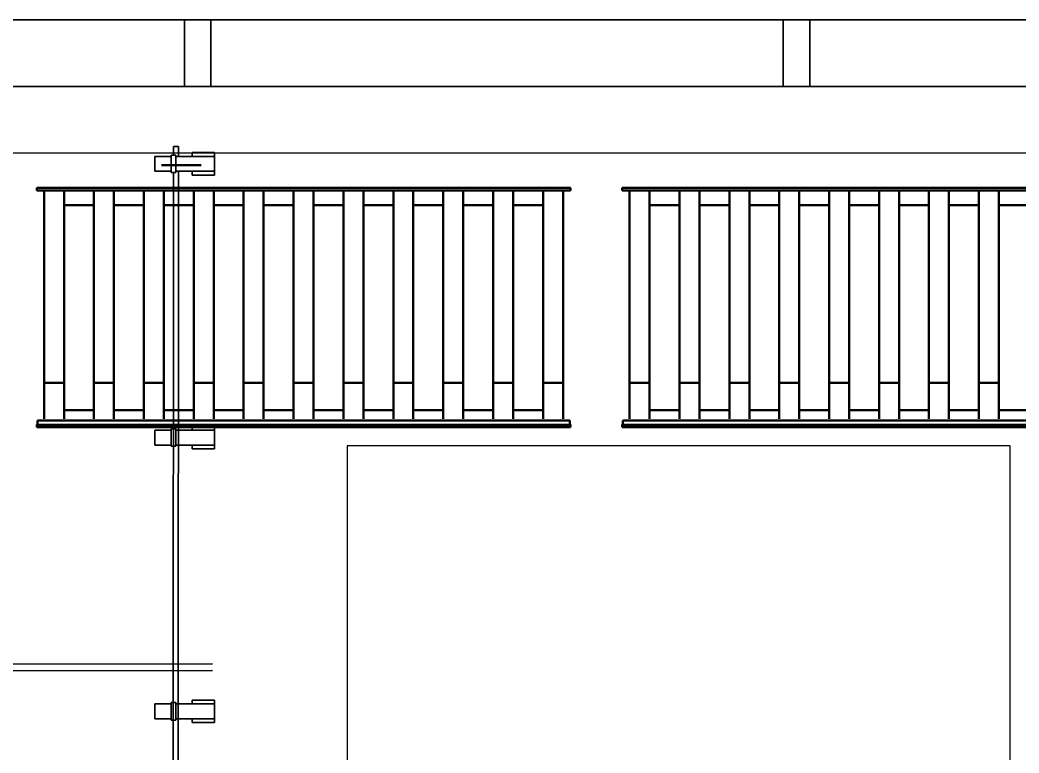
# Model space of a CAD drawing. Header units: millimetres. Extents: x 11 to 67028, y -2 to 23998.
# Drawn here: x 10157 to 25172, y 12983 to 23998 of the extents above; entities that cross this region are included whole.
import ezdxf

# ---------------------------------------------------------------- set-up
doc = ezdxf.new("R2010")
doc.units = ezdxf.units.MM
doc.layers.add('cu', color=7, linetype='Continuous', lineweight=35)
doc.layers.add('图层1', color=2, linetype='Continuous', lineweight=35)

msp = doc.modelspace()

# ---------------------------------------------------------------- linework, layer by layer
at = {"color": 4, "linetype": 'Continuous', "lineweight": 35}
for p, q in [((12539, 22099), (12464, 22099)), ((12464, 22099), (12464, 21969)), ((12539, 22099), (12539, 21950)), ((12184, 21949), (12184, 21724)), ((12184, 21949), (12427, 21949)), ((12427, 21967), (12502, 21967)), ((12427, 21967), (12427, 21706)), ((12502, 21967), (12502, 21706)), ((12502, 21949), (13081, 21949)), ((12745, 22005), (13081, 22005)), ((12745, 21949), (12745, 22005)), ((13081, 22005), (13081, 21668)), ((12184, 21724), (12427, 21724)), ((12427, 21706), (12502, 21706)), ((12464, 21706), (12460, 5061)), ((12502, 21724), (13081, 21724)), ((12539, 21730), (12531, 5061)), ((12745, 21668), (12745, 21724)), ((13081, 21668), (12745, 21668)), ((13081, 17891, 0), (12745, 17891, 0)), ((12745, 17835), (12745, 17891)), ((13081, 17891), (13081, 17555)), ((12184, 17835), (12184, 17611)), ((12184, 17835), (12427, 17835)), ((12427, 17854), (12502, 17854)), ((12427, 17854), (12427, 17592)), ((12502, 17854), (12502, 17592)), ((12502, 17835), (13081, 17835)), ((12184, 17611), (12427, 17611)), ((12427, 17592), (12502, 17592)), ((12502, 17611), (13081, 17611)), ((12745, 17555), (12745, 17611)), ((13081, 17555), (12745, 17555)), ((13052, 14323, 7994043), (140, 14294, -6971882)), ((13052, 14223, 7994043), (140, 14194, -6971811)), ((12184, 13721), (12184, 13497)), ((12184, 13721), (12427, 13721)), ((12427, 13740), (12502, 13740)), ((12427, 13740), (12427, 13478)), ((12502, 13740), (12502, 13478)), ((12502, 13721), (13081, 13721)), ((12745, 13778), (13081, 13778)), ((12745, 13721), (12745, 13778)), ((13081, 13778), (13081, 13441)), ((12184, 13497), (12427, 13497)), ((12427, 13478), (12502, 13478)), ((12502, 13497), (13081, 13497)), ((12745, 13441), (12745, 13497)), ((13081, 13441), (12745, 13441))]:
    msp.add_line(p, q, dxfattribs=at)
at = {"color": 7, "linetype": 'Continuous', "lineweight": 50}
for p, q in [((12283, 21815), (12878, 21815)), ((18429, 21477), (10409, 21477)), ((10409, 21477), (10409, 21437)), ((18429, 21437), (18429, 21477)), ((27229, 21477), (19209, 21477)), ((19209, 21477), (19209, 21437)), ((18429, 21437), (10409, 21437)), ((10519, 21436), (10519, 18596)), ((10819, 18596), (10819, 21436)), ((11269, 21436), (11269, 18596)), ((11569, 18596), (11569, 21436)), ((12019, 21436), (12019, 18596)), ((12319, 18596), (12319, 21436)), ((12769, 21436), (12769, 18596)), ((13069, 18596), (13069, 21436)), ((13519, 21436), (13519, 18596)), ((13819, 18596), (13819, 21436)), ((14269, 21436), (14269, 18596)), ((14569, 18596), (14569, 21436)), ((15019, 21436), (15019, 18596)), ((15319, 18596), (15319, 21436)), ((15769, 21436), (15769, 18596)), ((16069, 18596), (16069, 21436)), ((16519, 21436), (16519, 18596)), ((16819, 18596), (16819, 21436)), ((17269, 21436), (17269, 18596)), ((17569, 18596), (17569, 21436)), ((18019, 21436), (18019, 18596)), ((18319, 18596), (18319, 21436)), ((27229, 21437), (19209, 21437)), ((19319, 21436), (19319, 18596)), ((19619, 18596), (19619, 21436)), ((20069, 21436), (20069, 18596)), ((20369, 18596), (20369, 21436)), ((20819, 21436), (20819, 18596)), ((21119, 18596), (21119, 21436)), ((21569, 21436), (21569, 18596)), ((21869, 18596), (21869, 21436)), ((22319, 21436), (22319, 18596)), ((22619, 18596), (22619, 21436)), ((23069, 21436), (23069, 18596)), ((23369, 18596), (23369, 21436)), ((23819, 21436), (23819, 18596)), ((24119, 18596), (24119, 21436)), ((24569, 21436), (24569, 18596)), ((24869, 18596), (24869, 21436)), ((11269, 21217), (10819, 21217)), ((12019, 21217), (11569, 21217)), ((12769, 21217), (12319, 21217)), ((13519, 21217), (13069, 21217)), ((14269, 21217), (13819, 21217)), ((15019, 21217), (14569, 21217)), ((15769, 21217), (15319, 21217)), ((16519, 21217), (16069, 21217)), ((17269, 21217), (16819, 21217)), ((18019, 21217), (17569, 21217)), ((20069, 21217), (19619, 21217)), ((20819, 21217), (20369, 21217)), ((21569, 21217), (21119, 21217)), ((22319, 21217), (21869, 21217)), ((23069, 21217), (22619, 21217)), ((23819, 21217), (23369, 21217)), ((24569, 21217), (24119, 21217)), ((25319, 21217), (24869, 21217)), ((10519, 18591), (10519, 18546)), ((10519, 18546), (10519, 18006)), ((10519, 18546), (10819, 18546)), ((10819, 18546), (10819, 18591)), ((10819, 18006), (10819, 18546)), ((11269, 18591), (11269, 18546)), ((11269, 18546), (11269, 18006)), ((11269, 18546), (11569, 18546)), ((11569, 18546), (11569, 18591)), ((11569, 18006), (11569, 18546)), ((12019, 18591), (12019, 18546)), ((12019, 18546), (12019, 18006)), ((12019, 18546), (12319, 18546)), ((12319, 18546), (12319, 18591)), ((12319, 18006), (12319, 18546)), ((12769, 18591), (12769, 18546)), ((12769, 18546), (12769, 18006)), ((12769, 18546), (13069, 18546)), ((13069, 18546), (13069, 18591)), ((13069, 18006), (13069, 18546)), ((13519, 18591), (13519, 18546)), ((13519, 18546), (13519, 18006)), ((13519, 18546), (13819, 18546)), ((13819, 18546), (13819, 18591)), ((13819, 18006), (13819, 18546)), ((14269, 18591), (14269, 18546)), ((14269, 18546), (14269, 18006)), ((14269, 18546), (14569, 18546)), ((14569, 18546), (14569, 18591)), ((14569, 18006), (14569, 18546)), ((15019, 18591), (15019, 18546)), ((15019, 18546), (15019, 18006)), ((15019, 18546), (15319, 18546)), ((15319, 18546), (15319, 18591)), ((15319, 18006), (15319, 18546)), ((15769, 18591), (15769, 18546)), ((15769, 18546), (15769, 18006)), ((15769, 18546), (16069, 18546)), ((16069, 18546), (16069, 18591)), ((16069, 18006), (16069, 18546)), ((16519, 18591), (16519, 18546)), ((16519, 18546), (16519, 18006)), ((16519, 18546), (16819, 18546)), ((16819, 18546), (16819, 18591)), ((16819, 18006), (16819, 18546)), ((17269, 18591), (17269, 18546)), ((17269, 18546), (17269, 18006)), ((17269, 18546), (17569, 18546)), ((17569, 18546), (17569, 18591)), ((17569, 18006), (17569, 18546)), ((18019, 18591), (18019, 18546)), ((18019, 18546), (18019, 18006)), ((18019, 18546), (18319, 18546)), ((18319, 18546), (18319, 18591)), ((18319, 18006), (18319, 18546)), ((19319, 18591), (19319, 18546)), ((19319, 18546), (19319, 18006)), ((19319, 18546), (19619, 18546)), ((19619, 18546), (19619, 18591)), ((19619, 18006), (19619, 18546)), ((20069, 18591), (20069, 18546)), ((20069, 18546), (20069, 18006)), ((20069, 18546), (20369, 18546)), ((20369, 18546), (20369, 18591)), ((20369, 18006), (20369, 18546)), ((20819, 18591), (20819, 18546)), ((20819, 18546), (20819, 18006)), ((20819, 18546), (21119, 18546)), ((21119, 18546), (21119, 18591)), ((21119, 18006), (21119, 18546)), ((21569, 18591), (21569, 18546)), ((21569, 18546), (21569, 18006)), ((21569, 18546), (21869, 18546)), ((21869, 18546), (21869, 18591)), ((21869, 18006), (21869, 18546)), ((22319, 18591), (22319, 18546)), ((22319, 18546), (22319, 18006)), ((22319, 18546), (22619, 18546)), ((22619, 18546), (22619, 18591)), ((22619, 18006), (22619, 18546)), ((23069, 18591), (23069, 18546)), ((23069, 18546), (23069, 18006)), ((23069, 18546), (23369, 18546)), ((23369, 18546), (23369, 18591)), ((23369, 18006), (23369, 18546)), ((23819, 18591), (23819, 18546)), ((23819, 18546), (23819, 18006)), ((23819, 18546), (24119, 18546)), ((24119, 18546), (24119, 18591)), ((24119, 18006), (24119, 18546)), ((24569, 18591), (24569, 18546)), ((24569, 18546), (24569, 18006)), ((24569, 18546), (24869, 18546)), ((24869, 18546), (24869, 18591)), ((24869, 18006), (24869, 18546)), ((11268, 18137), (10818, 18137)), ((12019, 18137), (11569, 18137)), ((12769, 18137), (12319, 18137)), ((13519, 18137), (13069, 18137)), ((14269, 18137), (13819, 18137)), ((15019, 18137), (14569, 18137)), ((15319, 18137), (15769, 18137)), ((16519, 18137), (16069, 18137)), ((17269, 18137), (16819, 18137)), ((18019, 18137), (17569, 18137)), ((20068, 18137), (19618, 18137)), ((20819, 18137), (20369, 18137)), ((21569, 18137), (21119, 18137)), ((22319, 18137), (21869, 18137)), ((23069, 18137), (22619, 18137)), ((23819, 18137), (23369, 18137)), ((24119, 18137), (24569, 18137)), ((25319, 18137), (24869, 18137)), ((10419, 17917), (10409, 17917)), ((10409, 17917), (10409, 17877)), ((18429, 17877), (10409, 17877)), ((10419, 17915), (10419, 17977)), ((18419, 17977), (10419, 17977)), ((18419, 17915), (10419, 17915)), ((18419, 17977), (18419, 17917)), ((18419, 17917), (18429, 17917)), ((18429, 17877), (18429, 17917)), ((19219, 17917), (19209, 17917)), ((19209, 17917), (19209, 17877)), ((27229, 17877), (19209, 17877)), ((19219, 17915), (19219, 17977)), ((27219, 17977), (19219, 17977)), ((27219, 17915), (19219, 17915))]:
    msp.add_line(p, q, dxfattribs=at)
at = {"color": 1}
for p, q in [((15075, 17599), (15075, 6550)), ((25041, 17599), (15075, 17599)), ((25041, 6550), (25041, 17599))]:
    msp.add_line(p, q, dxfattribs=at)
msp.add_lwpolyline([(27, 22998), (65027, 22998), (65027, 21998), (27, 21998)])
at = {"layer": 'cu'}
for p, q in [((19, 23998), (67028, 23998)), ((12628, 23998), (12628, 22998)), ((13028, 23998), (13028, 22998)), ((21628, 23998), (21628, 22998)), ((22028, 23998), (22028, 22998)), ((13028, 22998), (12628, 22998)), ((22028, 22998), (21628, 22998))]:
    msp.add_line(p, q, dxfattribs=at)
at = {"layer": '图层1'}
msp.add_line((66028, 22998), (27, 22998), dxfattribs=at)

doc.saveas('drawing.dxf')
